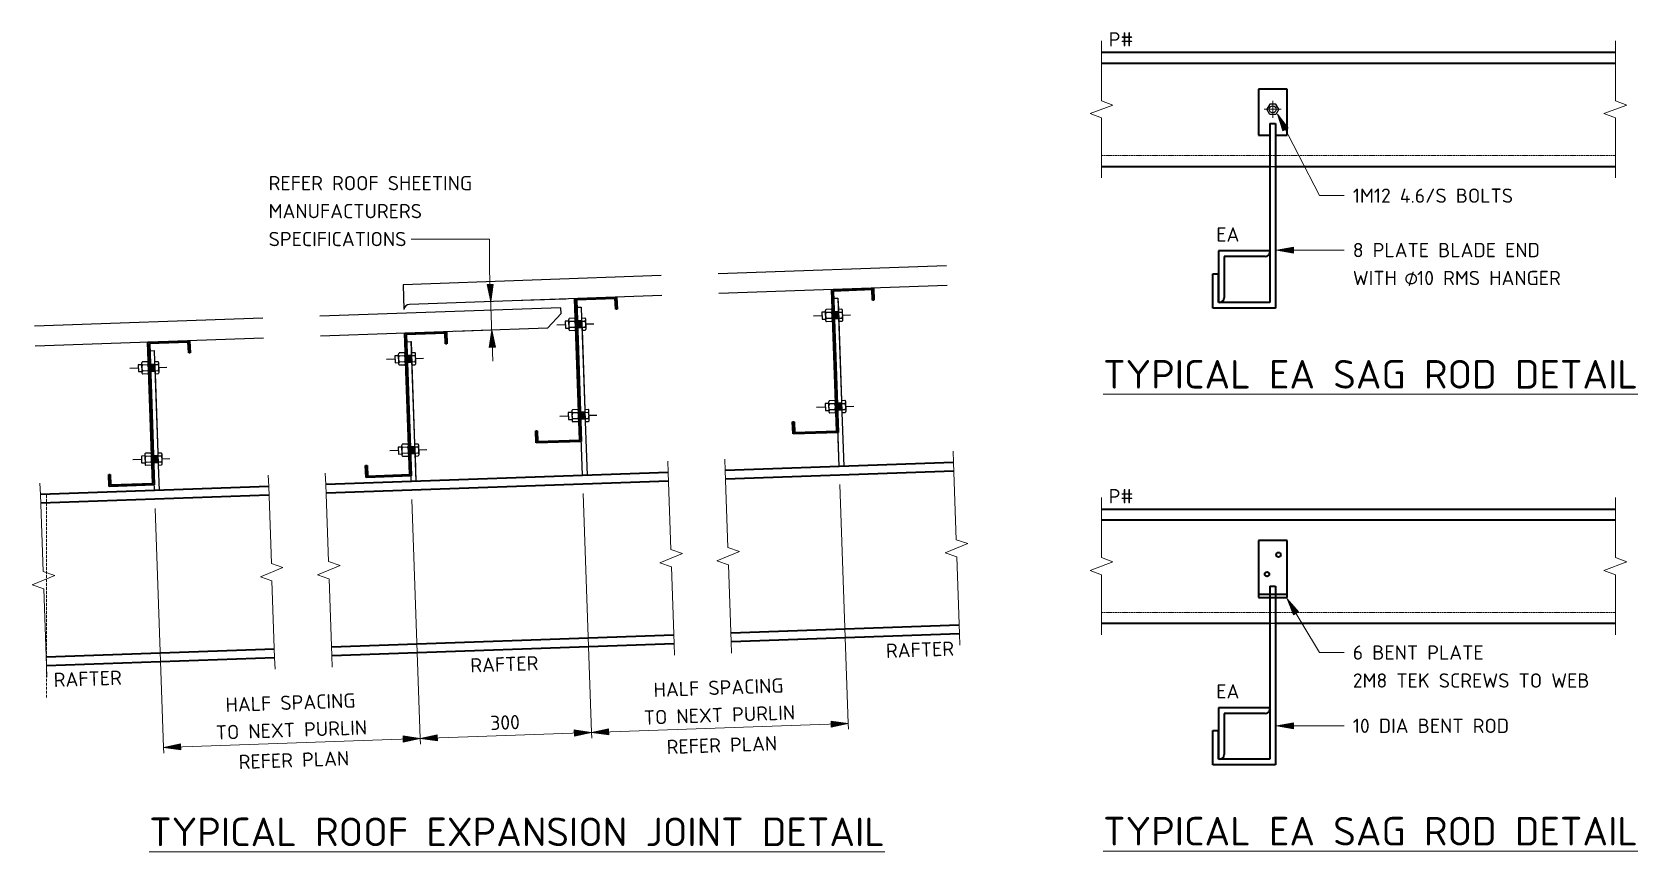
# Model space of a CAD drawing. Header units: millimetres. Extents: x 1168 to 16376, y 1585 to 4936.
# Drawn here: x 13564 to 16376, y 1585 to 3021 of the extents above; entities that cross this region are included whole.
import ezdxf

# ---------------------------------------------------------------- set-up
doc = ezdxf.new("R2010")
doc.units = ezdxf.units.MM
doc.linetypes.add('Dash', pattern=[7, 5, -2])
doc.linetypes.add('Hidden', pattern=[4, 3, -1])
for name, color, linetype, lineweight in [('A-000-T_TEXT', 231, 'Continuous', 13), ('A-010-D_DIM', 211, 'Continuous', 13), ('A-010-D_DIM-10', 211, 'Continuous', 13), ('A-010-M_LINE', 90, 'Continuous', 13), ('Z-000-T_TEXT', 131, 'Continuous', 18), ('Z-060-M_DETAIL', 92, 'Continuous', 25), ('Z-200_P_REF_PLANE', 111, 'Dash', 13)]:
    doc.layers.add(name, color=color, linetype=linetype, lineweight=lineweight)
doc.styles.add('ISOCPEUR', font='isocpeur.ttf', dxfattribs={"height": 25})
doc.styles.add('ISOCPEUR_1', font='isocpeur.ttf', dxfattribs={"height": 50})
doc.styles.add('ISOCPEUR_3', font='isocpeur.ttf', dxfattribs={"height": 25})
doc.dimstyles.new('2_5___Arrow_Tick', dxfattribs={"dimscale": 304.8, "dimtxt": 24.899529, "dimasz": 0.098425, "dimexe": 0.032808, "dimexo": 0.052493, "dimgap": 0.008202, "dimtad": 1, "dimdec": 0, "dimzin": 0, "dimdsep": 46, "dimtxsty": 'ISOCPEUR', "dimsah": 1, "dimcen": 0.09, "dimadec": 0, "dimazin": 0, "dimtfac": 1, "dimtdec": 4, "dimtix": 1, "dimtmove": 0, "dimatfit": 3, "dimfxl": 1, "dimtvp": 1, "dimtolj": 1, "dimtzin": 0, "dimlwd": 18, "dimlwe": 18, "dimarcsym": 2})

# ---------------------------------------------------------------- blocks, each defined once
blk = doc.blocks.new('NRP_Purlin Cleat _v2_ - 250-3989059-S6_901 - TYPICAL ROOF EXPANSION JOINT')
at = {"layer": 'Z-060-M_DETAIL'}
for points in [[(8, 271), (-3, 271), (-3, 259), (8, 259)], [(8, 111), (-3, 111), (-3, 99), (8, 99)]]:
    blk.add_hatch(color=256, dxfattribs=at).paths.add_polyline_path(points)
for p, q in [((0, 271), (0, 295)), ((0, 295), (8, 295)), ((8, 295), (8, 275.7)), ((-21, 265), (-36, 265)), ((-15, 271), (-21, 271)), ((-21, 271), (-21, 259)), ((-21, 259), (-15, 259)), ((-15, 273), (-15, 257)), ((-4.5, 275.7), (-13.5, 275.7)), ((-4.5, 270.3), (-13.5, 270.3)), ((-4.5, 259.7), (-13.5, 259.7)), ((-4.5, 254.3), (-13.5, 254.3)), ((-3, 257), (-3, 273)), ((8, 271), (-3, 271)), ((-3, 271), (-3, 259)), ((-3, 259), (8, 259)), ((0, 111), (0, 259)), ((8, 275.7), (13.8, 275.7)), ((8, 275.7), (8, 254.3)), ((8, 259), (8, 271)), ((8, 270.3), (13.8, 270.3)), ((8, 259.7), (13.8, 259.7)), ((8, 254.3), (8, 115.7)), ((8, 254.3), (13.8, 254.3)), ((15.3, 257), (15.3, 273)), ((15.3, 265), (29, 265)), ((-15, 113), (-15, 97)), ((-4.5, 115.7), (-13.5, 115.7)), ((-3, 97), (-3, 113)), ((8, 115.7), (13.8, 115.7)), ((8, 115.7), (8, 94.3)), ((15.3, 97), (15.3, 113)), ((-21, 105), (-36, 105)), ((-15, 111), (-21, 111)), ((-21, 111), (-21, 99)), ((-21, 99), (-15, 99)), ((-4.5, 110.3), (-13.5, 110.3)), ((-4.5, 99.7), (-13.5, 99.7)), ((-4.5, 94.3), (-13.5, 94.3)), ((8, 111), (-3, 111)), ((-3, 111), (-3, 99)), ((-3, 99), (8, 99)), ((0, 0), (0, 99)), ((8, 99), (8, 111)), ((8, 110.3), (13.8, 110.3)), ((8, 99.7), (13.8, 99.7)), ((8, 94.3), (8, 0)), ((8, 94.3), (13.8, 94.3)), ((15.3, 105), (29, 105)), ((8, 0), (0, 0))]:
    blk.add_line(p, q, dxfattribs=at)
for centre, radius, start, end in [((-11.9, 273), 3.1, 120.5102, 239.4898), ((-4.9, 265), 10.1, 148.1145, 211.8855), ((-11.9, 257), 3.1, 120.5102, 239.4898), ((-6.1, 273), 3.1, 300.5102, 59.4898), ((-13.1, 265), 10.1, 328.1145, 31.8855), ((-6.1, 257), 3.1, 300.5102, 59.4898), ((12.2, 273), 3.1, 300.5102, 59.4898), ((5.2, 265), 10.1, 328.1145, 31.8855), ((12.2, 257), 3.1, 300.5102, 59.4898), ((-11.9, 113), 3.1, 120.5102, 239.4898), ((-6.1, 113), 3.1, 300.5102, 59.4898), ((12.2, 113), 3.1, 300.5102, 59.4898), ((-4.9, 105), 10.1, 148.1145, 211.8855), ((-11.9, 97), 3.1, 120.5102, 239.4898), ((-13.1, 105), 10.1, 328.1145, 31.8855), ((-6.1, 97), 3.1, 300.5102, 59.4898), ((5.2, 105), 10.1, 328.1145, 31.8855), ((12.2, 97), 3.1, 300.5102, 59.4898)]:
    blk.add_arc(centre, radius, start, end, dxfattribs=at)
blk = doc.blocks.new('NRP_Purlin Cleat _v2_ - 250-878178-S6_901 - TYPICAL ROOF EXPANSION JOINT')
at = {"layer": 'Z-060-M_DETAIL'}
for points in [[(8, 221), (-3, 221), (-3, 209), (8, 209)], [(8, 61), (-3, 61), (-3, 49), (8, 49)]]:
    blk.add_hatch(color=256, dxfattribs=at).paths.add_polyline_path(points)
for p, q in [((-4.5, 225.7), (-13.5, 225.7)), ((0, 221), (0, 245)), ((0, 245), (8, 245)), ((8, 245), (8, 225.7)), ((8, 225.7), (13.8, 225.7)), ((8, 225.7), (8, 204.3)), ((-21, 215), (-36, 215)), ((-15, 221), (-21, 221)), ((-21, 221), (-21, 209)), ((-21, 209), (-15, 209)), ((-15, 223), (-15, 207)), ((-4.5, 220.3), (-13.5, 220.3)), ((-4.5, 209.7), (-13.5, 209.7)), ((-4.5, 204.3), (-13.5, 204.3)), ((-3, 207), (-3, 223)), ((8, 221), (-3, 221)), ((-3, 221), (-3, 209)), ((-3, 209), (8, 209)), ((0, 61), (0, 209)), ((8, 209), (8, 221)), ((8, 220.3), (13.8, 220.3)), ((8, 209.7), (13.8, 209.7)), ((8, 204.3), (8, 65.7)), ((8, 204.3), (13.8, 204.3)), ((15.3, 207), (15.3, 223)), ((15.3, 215), (29, 215)), ((-15, 61), (-21, 61)), ((-21, 61), (-21, 49)), ((-15, 63), (-15, 47)), ((-4.5, 65.7), (-13.5, 65.7)), ((-4.5, 60.3), (-13.5, 60.3)), ((-3, 47), (-3, 63)), ((8, 61), (-3, 61)), ((-3, 61), (-3, 49)), ((8, 65.7), (13.8, 65.7)), ((8, 65.7), (8, 44.3)), ((8, 49), (8, 61)), ((8, 60.3), (13.8, 60.3)), ((15.3, 47), (15.3, 63)), ((-21, 55), (-36, 55)), ((-21, 49), (-15, 49)), ((-4.5, 49.7), (-13.5, 49.7)), ((-4.5, 44.3), (-13.5, 44.3)), ((-3, 49), (8, 49)), ((0, 0), (0, 49)), ((8, 49.7), (13.8, 49.7)), ((8, 44.3), (8, 0)), ((8, 44.3), (13.8, 44.3)), ((15.3, 55), (29, 55)), ((8, 0), (0, 0))]:
    blk.add_line(p, q, dxfattribs=at)
for centre, radius, start, end in [((-11.9, 223), 3.1, 120.5102, 239.4898), ((-6.1, 223), 3.1, 300.5102, 59.4898), ((12.2, 223), 3.1, 300.5102, 59.4898), ((-4.9, 215), 10.1, 148.1145, 211.8855), ((-11.9, 207), 3.1, 120.5102, 239.4898), ((-13.1, 215), 10.1, 328.1145, 31.8855), ((-6.1, 207), 3.1, 300.5102, 59.4898), ((5.2, 215), 10.1, 328.1145, 31.8855), ((12.2, 207), 3.1, 300.5102, 59.4898), ((-11.9, 63), 3.1, 120.5102, 239.4898), ((-4.9, 55), 10.1, 148.1145, 211.8855), ((-6.1, 63), 3.1, 300.5102, 59.4898), ((-13.1, 55), 10.1, 328.1145, 31.8855), ((12.2, 63), 3.1, 300.5102, 59.4898), ((5.2, 55), 10.1, 328.1145, 31.8855), ((-11.9, 47), 3.1, 120.5102, 239.4898), ((-6.1, 47), 3.1, 300.5102, 59.4898), ((12.2, 47), 3.1, 300.5102, 59.4898)]:
    blk.add_arc(centre, radius, start, end, dxfattribs=at)
blk = doc.blocks.new('NRP_Break Line _v2_ - Section-3988917-S6_901 - TYPICAL ROOF EXPANSION JOINT')
at = {"layer": 'Z-060-M_DETAIL', "lineweight": 18}
for p, q in [((0, 0), (135, 0)), ((165, 0), (300, 0))]:
    blk.add_line(p, q, dxfattribs=at)
blk = doc.blocks.new('NRP_Bolt Detailed Plan _v2_ - M12-1017937-S6_901 - TYPICAL SAG ROD DETAIL')
at = {"layer": 'Z-060-M_DETAIL', "lineweight": 13}
for p, q in [((-15, 0), (0, 0)), ((0, 0), (0, 15)), ((15, 0), (0, 0)), ((0, 0), (0, -15))]:
    blk.add_line(p, q, dxfattribs=at)
at = {"layer": 'Z-060-M_DETAIL'}
for p, q in [((-5.2, 9), (-10.4, 0)), ((5.2, 9), (-5.2, 9)), ((10.4, 0), (5.2, 9)), ((10.4, 0), (5.2, -9)), ((-5.2, -9), (-10.4, 0)), ((5.2, -9), (-5.2, -9))]:
    blk.add_line(p, q, dxfattribs=at)
blk.add_circle((0, 0), 6, dxfattribs=at)
blk = doc.blocks.new('NRP_Break Line _v2_ - Section-3988952-S6_901 - TYPICAL SAG ROD DETAIL')
at = {"layer": 'Z-060-M_DETAIL', "lineweight": 18}
for p, q in [((0, 0), (85, 0)), ((115, 0), (200, 0))]:
    blk.add_line(p, q, dxfattribs=at)
blk = doc.blocks.new('DIMBLOCK14-S6_901 - TYPICAL ROOF EXPANSION JOINT')
at = {"layer": 'A-010-D_DIM-10', "lineweight": 18}
for points in [[(14243.8, 1784), (14274, 1779.7), (14273.6, 1790.3)], [(14543.6, 1794.4), (14513.5, 1798.7), (14513.8, 1788.1)]]:
    blk.add_hatch(color=256, dxfattribs=at).paths.add_polyline_path(points)
for p, q in [((14243.8, 1784), (14229.2, 2202.2)), ((14543.6, 1794.4), (14529, 2212.7)), ((14543.6, 1794.4), (14243.8, 1784)), ((14273.6, 1790.3), (14243.8, 1784)), ((14243.8, 1784), (14274, 1779.7)), ((14243.8, 1784), (14244.2, 1774)), ((14274, 1779.7), (14273.6, 1790.3)), ((14543.6, 1794.4), (14513.5, 1798.7)), ((14513.5, 1798.7), (14513.8, 1788.1)), ((14513.8, 1788.1), (14543.6, 1794.4)), ((14543.6, 1794.4), (14544, 1784.4))]:
    blk.add_line(p, q, dxfattribs=at)
at = {"layer": 'A-010-D_DIM-10', "color": 0, "lineweight": 18, "insert": (14365.9, 1823.4), "char_height": 25, "width": 63.781, "attachment_point": 1, "rotation": 2, "line_spacing_factor": 1.149209, "style": 'ISOCPEUR'}
blk.add_mtext('300', dxfattribs=at)
blk = doc.blocks.new('DIMBLOCK15-S6_901 - TYPICAL ROOF EXPANSION JOINT')
at = {"layer": 'A-010-D_DIM-10', "lineweight": 18}
for points in [[(13794.1, 1768.3), (13824.2, 1764), (13823.9, 1774.6)], [(14243.8, 1784), (14213.6, 1788.2), (14214, 1777.6)]]:
    blk.add_hatch(color=256, dxfattribs=at).paths.add_polyline_path(points)
for p, q in [((14243.8, 1784), (14229.2, 2202.2)), ((13794.1, 1768.3), (13779.5, 2186.5)), ((14243.8, 1784), (13794.1, 1768.3)), ((13823.9, 1774.6), (13794.1, 1768.3)), ((13824.2, 1764), (13823.9, 1774.6)), ((14243.8, 1784), (14213.6, 1788.2)), ((14213.6, 1788.2), (14214, 1777.6)), ((14214, 1777.6), (14243.8, 1784)), ((14243.8, 1784), (14244.2, 1774)), ((13794.1, 1768.3), (13824.2, 1764)), ((13794.1, 1768.3), (13794.4, 1758.3))]:
    blk.add_line(p, q, dxfattribs=at)
at = {"layer": 'A-010-D_DIM-10', "color": 0, "lineweight": 18, "char_height": 25, "rotation": 2, "line_spacing_factor": 1.149209, "style": 'ISOCPEUR'}
for s, insert, width, attachment_point in [('HALF SPACING\\PTO NEXT PURLIN', (14016, 1859.1), 304.75, 2), ('REFER PLAN', (13925.3, 1755.1), 226.394, 1)]:
    blk.add_mtext(s, dxfattribs=dict(at, insert=insert, width=width, attachment_point=attachment_point))
blk = doc.blocks.new('DIMBLOCK16-S6_901 - TYPICAL ROOF EXPANSION JOINT')
at = {"layer": 'A-010-D_DIM-10', "lineweight": 18}
for points in [[(14543.6, 1794.4), (14573.8, 1790.2), (14573.4, 1800.8)], [(14993.3, 1810.1), (14963.2, 1814.4), (14963.6, 1803.8)]]:
    blk.add_hatch(color=256, dxfattribs=at).paths.add_polyline_path(points)
for p, q in [((14993.3, 1810.1), (14978.7, 2228.4)), ((14543.6, 1794.4), (14529, 2212.7)), ((14993.3, 1810.1), (14543.6, 1794.4)), ((14573.4, 1800.8), (14543.6, 1794.4)), ((14573.8, 1790.2), (14573.4, 1800.8)), ((14993.3, 1810.1), (14963.2, 1814.4)), ((14963.2, 1814.4), (14963.6, 1803.8)), ((14963.6, 1803.8), (14993.3, 1810.1)), ((14993.3, 1810.1), (14993.7, 1800.2)), ((14543.6, 1794.4), (14573.8, 1790.2)), ((14543.6, 1794.4), (14544, 1784.4))]:
    blk.add_line(p, q, dxfattribs=at)
at = {"layer": 'A-010-D_DIM-10', "color": 0, "lineweight": 18, "char_height": 25, "rotation": 2, "line_spacing_factor": 1.149209, "style": 'ISOCPEUR'}
for s, insert, width, attachment_point in [('HALF SPACING\\PTO NEXT PURLIN', (14765.6, 1885.3), 304.75, 2), ('REFER PLAN', (14674.8, 1781.3), 226.394, 1)]:
    blk.add_mtext(s, dxfattribs=dict(at, insert=insert, width=width, attachment_point=attachment_point))
blk = doc.blocks.new('DIMBLOCK17-S6_901 - TYPICAL ROOF EXPANSION JOINT')
at = {"layer": 'A-010-D_DIM-10', "lineweight": 18}
for points in [[(14367.2, 2548.7), (14371.4, 2578.9), (14360.9, 2578.5)], [(14368.9, 2498.8), (14364.7, 2468.6), (14375.3, 2469)]]:
    blk.add_hatch(color=256, dxfattribs=at).paths.add_polyline_path(points)
for p, q in [((14370.8, 2444.3), (14365.3, 2603.2)), ((14371.4, 2578.9), (14360.9, 2578.5)), ((14360.9, 2578.5), (14367.2, 2548.7)), ((14367.2, 2548.7), (14371.4, 2578.9)), ((14367.2, 2548.7), (14357.2, 2548.4)), ((14367.2, 2548.7), (14498.7, 2553.3)), ((14368.9, 2498.8), (14305.6, 2496.6)), ((14368.9, 2498.8), (14364.7, 2468.6)), ((14368.9, 2498.8), (14378.9, 2499.1)), ((14375.3, 2469), (14368.9, 2498.8)), ((14364.7, 2468.6), (14375.3, 2469))]:
    blk.add_line(p, q, dxfattribs=at)

msp = doc.modelspace()

# ---------------------------------------------------------------- hatches: boundary and pattern name
at = {"layer": 'A-000-T_TEXT', "lineweight": 18}
for points in [[(15745.2, 2876.7), (15754.2, 2847.6), (15763.6, 2852.4)], [(15743.2, 2639), (15773.2, 2633.7), (15773.2, 2644.3)], [(15762, 2028.6), (15772.9, 2000.2), (15781.9, 2005.6)], [(15743.2, 1806), (15773.2, 1800.7), (15773.2, 1811.2)]]:
    msp.add_hatch(color=7, dxfattribs=at).paths.add_polyline_path(points)

# ---------------------------------------------------------------- linework, layer by layer
at = {"layer": 'A-000-T_TEXT', "color": 7, "lineweight": 18}
for p, q in [((15745.2, 2876.7), (15754.2, 2847.6)), ((15763.6, 2852.4), (15745.2, 2876.7)), ((15745.2, 2876.7), (15818.3, 2734.3)), ((15754.2, 2847.6), (15763.6, 2852.4)), ((15818.3, 2734.3), (15861.9, 2734.3)), ((14337.2, 2658.3), (14228.1, 2658.3)), ((14365.3, 2658.3), (14337.2, 2658.3)), ((14365.3, 2603.2), (14365.3, 2658.3)), ((15773.2, 2644.3), (15743.2, 2639)), ((15773.2, 2633.7), (15773.2, 2644.3)), ((15743.2, 2639), (15773.2, 2633.7)), ((15743.2, 2639), (15861.9, 2639)), ((15762, 2028.6), (15772.9, 2000.2)), ((15781.9, 2005.6), (15762, 2028.6)), ((15762, 2028.6), (15818.3, 1934.3)), ((15772.9, 2000.2), (15781.9, 2005.6)), ((15818.3, 1934.3), (15861.9, 1934.3)), ((15773.2, 1811.2), (15743.2, 1806)), ((15743.2, 1806), (15773.2, 1800.7)), ((15743.2, 1806), (15861.9, 1806)), ((15773.2, 1800.7), (15773.2, 1811.2))]:
    msp.add_line(p, q, dxfattribs=at)
at = {"layer": 'A-010-M_LINE', "lineweight": 35}
for p, q in [((15436.7, 2985.5), (16336.7, 2985.5)), ((15436.7, 2966.5), (16336.7, 2966.5)), ((15761.7, 2920.5), (15711.7, 2920.5)), ((15711.7, 2920.5), (15711.7, 2840.5)), ((15761.7, 2840.5), (15761.7, 2920.5)), ((15711.7, 2840.5), (15731.7, 2840.5)), ((15731.7, 2860.5), (15731.7, 2547.5)), ((15731.7, 2860.5), (15741.7, 2860.5)), ((15741.7, 2860.5), (15741.7, 2537.5)), ((15741.7, 2840.5), (15761.7, 2840.5)), ((15436.7, 2785.5), (15731.7, 2785.5)), ((15741.7, 2785.5), (16336.7, 2785.5)), ((15731.7, 2637.5), (15641.7, 2637.5)), ((15641.7, 2637.5), (15641.7, 2547.5)), ((15723.7, 2627.5), (15651.7, 2627.5)), ((15651.7, 2627.5), (15651.7, 2555.5)), ((15731.7, 2637.5), (15731.7, 2635.5)), ((15631.7, 2537.5), (15631.7, 2597.5)), ((15631.7, 2597.5), (15641.7, 2597.5)), ((15641.7, 2547.5), (15641.7, 2597.5)), ((14964.4, 2569.6), (15037.4, 2572.1)), ((14973.1, 2322.1), (14964.4, 2569.6)), ((15035.1, 2569.7), (14966.9, 2567.3)), ((14966.9, 2567.3), (14975.5, 2319.8)), ((15035.7, 2551.1), (15035.1, 2569.7)), ((15037.4, 2572.1), (15038.1, 2551.2)), ((14514.7, 2553.9), (14587.7, 2556.4)), ((14523.3, 2306.4), (14514.7, 2553.9)), ((14585.3, 2554), (14517.2, 2551.6)), ((14517.2, 2551.6), (14525.8, 2304.1)), ((14586, 2535.4), (14585.3, 2554)), ((14588.4, 2535.5), (14586, 2535.4)), ((14587.7, 2556.4), (14588.4, 2535.5)), ((15038.1, 2551.2), (15035.7, 2551.1)), ((15741.7, 2537.5), (15631.7, 2537.5)), ((15643.7, 2547.5), (15641.7, 2547.5)), ((15731.7, 2547.5), (15641.7, 2547.5)), ((13766.9, 2477.7), (13839.9, 2480.3)), ((13775.5, 2230.3), (13766.9, 2477.7)), ((13837.5, 2477.8), (13769.4, 2475.4)), ((13769.4, 2475.4), (13778, 2228)), ((13838.2, 2459.2), (13837.5, 2477.8)), ((13839.9, 2480.3), (13840.6, 2459.3)), ((14216.6, 2493.5), (14289.6, 2496)), ((14225.3, 2246), (14216.6, 2493.5)), ((14287.3, 2493.5), (14219.1, 2491.1)), ((14219.1, 2491.1), (14227.8, 2243.7)), ((14287.9, 2474.9), (14287.3, 2493.5)), ((14290.3, 2475), (14287.9, 2474.9)), ((14289.6, 2496), (14290.3, 2475)), ((13840.6, 2459.3), (13838.2, 2459.2)), ((14896.6, 2317.1), (14895.9, 2338.1)), ((14895.9, 2338.1), (14898.3, 2338.1)), ((14898.3, 2338.1), (14898.9, 2319.6)), ((14446.9, 2301.4), (14446.1, 2322.4)), ((14446.1, 2322.4), (14448.5, 2322.4)), ((14448.5, 2322.4), (14449.2, 2303.9)), ((14449.2, 2303.9), (14523.3, 2306.4)), ((14975.5, 2319.8), (14896.6, 2317.1)), ((14898.9, 2319.6), (14973.1, 2322.1)), ((14525.8, 2304.1), (14446.9, 2301.4)), ((14148.1, 2261.9), (14150.5, 2262)), ((14148.8, 2240.9), (14148.1, 2261.9)), ((14150.5, 2262), (14151.1, 2243.4)), ((15177.5, 2266.8), (14777.8, 2252.9)), ((15178, 2251.9), (14778.3, 2237.9)), ((13978.3, 2225), (13578.5, 2211)), ((13698.3, 2246.2), (13700.7, 2246.3)), ((13699.1, 2225.2), (13698.3, 2246.2)), ((13778, 2228), (13699.1, 2225.2)), ((13700.7, 2246.3), (13701.4, 2227.7)), ((13701.4, 2227.7), (13775.5, 2230.3)), ((14677.8, 2249.4), (14078.2, 2228.5)), ((14678.3, 2234.4), (14078.7, 2213.5)), ((14227.8, 2243.7), (14148.8, 2240.9)), ((14151.1, 2243.4), (14225.3, 2246)), ((13978.8, 2210), (13579, 2196)), ((15436.7, 2185.5), (16336.7, 2185.5)), ((15436.7, 2166.5), (16336.7, 2166.5)), ((15761.7, 2130.5), (15711.7, 2130.5)), ((15711.7, 2130.5), (15711.7, 2030.5)), ((15761.7, 2030.5), (15761.7, 2130.5)), ((15711.7, 2036.5), (15761.7, 2036.5)), ((15711.7, 2030.5), (15761.7, 2030.5)), ((15731.7, 2050.5), (15731.7, 1747.5)), ((15731.7, 2050.5), (15741.7, 2050.5)), ((15741.7, 2050.5), (15741.7, 1737.5)), ((15187.5, 1982), (14787.7, 1968.1)), ((15436.7, 1985.5), (15731.7, 1985.5)), ((15741.7, 1985.5), (16336.7, 1985.5)), ((14687.8, 1964.6), (14088.1, 1943.6)), ((14688.3, 1949.6), (14088.7, 1928.6)), ((15188, 1967), (14788.2, 1953.1)), ((13988.2, 1940.1), (13588.4, 1926.2)), ((13988.7, 1925.2), (13589, 1911.2)), ((15731.7, 1837.5), (15641.7, 1837.5)), ((15641.7, 1837.5), (15641.7, 1747.5)), ((15731.7, 1837.5), (15731.7, 1835.5)), ((15723.7, 1827.5), (15651.7, 1827.5)), ((15651.7, 1827.5), (15651.7, 1755.5)), ((15631.7, 1737.5), (15631.7, 1797.5)), ((15631.7, 1797.5), (15641.7, 1797.5)), ((15641.7, 1747.5), (15641.7, 1797.5)), ((15643.7, 1747.5), (15641.7, 1747.5)), ((15731.7, 1747.5), (15641.7, 1747.5)), ((15741.7, 1737.5), (15631.7, 1737.5))]:
    msp.add_line(p, q, dxfattribs=at)
at = {"layer": 'A-010-M_LINE', "linetype": 'Hidden', "lineweight": 18}
for p, q in [((15436.7, 2804.5), (16336.7, 2804.5)), ((15436.7, 2004.5), (16336.7, 2004.5))]:
    msp.add_line(p, q, dxfattribs=at)
at = {"layer": 'A-010-M_LINE', "lineweight": 25}
for p, q in [((15731.7, 2785.5), (15741.7, 2785.5)), ((14665.8, 2594.2), (14213.7, 2578.4)), ((15165.5, 2611.6), (14765.7, 2597.7)), ((14213.7, 2578.4), (14215.2, 2535.2)), ((14667, 2559.2), (14224.7, 2543.8)), ((15166.7, 2576.7), (14766.9, 2562.7)), ((14490.2, 2538), (14067.9, 2523.3)), ((14490.6, 2528), (14490.2, 2538)), ((13968, 2519.8), (13568.2, 2505.8)), ((14490.6, 2528), (14466.5, 2502.2)), ((13969.2, 2484.8), (13569.4, 2470.9)), ((14466.5, 2502.2), (14069.1, 2488.3)), ((15731.7, 1985.5), (15741.7, 1985.5))]:
    msp.add_line(p, q, dxfattribs=at)
at = {"layer": 'A-010-M_LINE', "lineweight": 18}
for p, q in [((14517.6, 2539), (14525.6, 2539.3)), ((14527.9, 2244.2), (14517.6, 2539)), ((14525.6, 2539.3), (14535.9, 2244.4)), ((14967.3, 2554.7), (14975.3, 2555)), ((14977.6, 2259.9), (14967.3, 2554.7)), ((14975.3, 2555), (14985.6, 2260.1)), ((14219.5, 2478.5), (14227.5, 2478.8)), ((14228.1, 2233.7), (14219.5, 2478.5)), ((14227.5, 2478.8), (14236.1, 2234)), ((13769.8, 2462.8), (13777.8, 2463.1)), ((13778.4, 2218), (13769.8, 2462.8)), ((13777.8, 2463.1), (13786.4, 2218.3)), ((14985.6, 2260.1), (14977.6, 2259.9)), ((14236.1, 2234), (14228.1, 2233.7)), ((14535.9, 2244.4), (14527.9, 2244.2)), ((13786.4, 2218.3), (13778.4, 2218))]:
    msp.add_line(p, q, dxfattribs=at)
at = {"layer": 'A-010-M_LINE', "lineweight": 35}
for centre in [(15746.7, 2105.5), (15726.7, 2071.5)]:
    msp.add_circle(centre, 4, dxfattribs=at)
for centre in [(15723.7, 2635.5), (15643.7, 2555.5), (15723.7, 1835.5), (15643.7, 1755.5)]:
    msp.add_arc(centre, 8, 270, 0, dxfattribs=at)
at = {"layer": 'A-010-M_LINE', "lineweight": 25}
msp.add_arc((14225.1, 2533.8), 10, 92, 172, dxfattribs=at)
at = {"layer": 'Z-000-T_TEXT'}
for p, q in [((15436.7, 2985.5), (15436.7, 3005.5)), ((16336.7, 2985.5), (16336.7, 3005.5)), ((15456.7, 2893), (15436.7, 2900.5)), ((16336.7, 2900.5), (16356.7, 2893)), ((15416.7, 2878), (15456.7, 2893)), ((15436.7, 2870.5), (15416.7, 2878)), ((16356.7, 2893), (16316.7, 2878)), ((16316.7, 2878), (16336.7, 2870.5)), ((15436.7, 2785.5), (15436.7, 2765.5)), ((16336.7, 2785.5), (16336.7, 2765.5)), ((15177.5, 2266.8), (15176.8, 2286.8)), ((14677.8, 2249.4), (14677.1, 2269.4)), ((14777.8, 2252.9), (14777.1, 2272.9)), ((13578.5, 2211), (13577.8, 2231)), ((13978.3, 2225), (13977.6, 2245)), ((14078.2, 2228.5), (14077.5, 2248.4)), ((15436.7, 2185.5), (15436.7, 2205.5)), ((16336.7, 2185.5), (16336.7, 2205.5)), ((14682.5, 2114.5), (14702.8, 2107.7)), ((14763.3, 2094.8), (14802.7, 2111.2)), ((14802.7, 2111.2), (14782.5, 2118)), ((15202.5, 2125.1), (15163, 2108.7)), ((15182.2, 2131.9), (15202.5, 2125.1)), ((14003.2, 2083.3), (13963.8, 2066.9)), ((13983, 2090.1), (14003.2, 2083.3)), ((14063.7, 2070.4), (14103.2, 2086.7)), ((14103.2, 2086.7), (14082.9, 2093.5)), ((14702.8, 2107.7), (14663.3, 2091.3)), ((14663.3, 2091.3), (14683.6, 2084.5)), ((14783.5, 2088), (14763.3, 2094.8)), ((15163, 2108.7), (15183.3, 2102)), ((15416.7, 2078), (15456.7, 2093)), ((15456.7, 2093), (15436.7, 2100.5)), ((16356.7, 2093), (16316.7, 2078)), ((16336.7, 2100.5), (16356.7, 2093)), ((13564, 2052.9), (13603.5, 2069.3)), ((13584.3, 2046.1), (13564, 2052.9)), ((13603.5, 2069.3), (13583.2, 2076.1)), ((13963.8, 2066.9), (13984, 2060.1)), ((14083.9, 2063.6), (14063.7, 2070.4)), ((15436.7, 2070.5), (15416.7, 2078)), ((16316.7, 2078), (16336.7, 2070.5)), ((15436.7, 1985.5), (15436.7, 1965.5)), ((16336.7, 1985.5), (16336.7, 1965.5)), ((14688.3, 1949.6), (14689, 1929.6)), ((14788.2, 1953.1), (14788.9, 1933.1)), ((15188, 1967), (15188.7, 1947)), ((13988.7, 1925.2), (13989.4, 1905.2)), ((14088.7, 1928.6), (14089.4, 1908.7)), ((13589, 1911.2), (13589.7, 1891.2))]:
    msp.add_line(p, q, dxfattribs=at)
at = {"layer": 'Z-200_P_REF_PLANE'}
for p, q in [((15436.7, 2985.5), (16336.7, 2985.5)), ((13589, 1855.3), (13589, 2211.4)), ((15436.7, 2185.5), (16336.7, 2185.5))]:
    msp.add_line(p, q, dxfattribs=at)

# ---------------------------------------------------------------- block references
at = {"layer": 'Z-060-M_DETAIL', "lineweight": 18}
for name, p, rotation in [('NRP_Break Line _v2_ - Section-3988952-S6_901 - TYPICAL SAG ROD DETAIL', (15436.7, 2785.5), 89.9999999999999), ('NRP_Break Line _v2_ - Section-3988952-S6_901 - TYPICAL SAG ROD DETAIL', (16336.7, 2985.5), 270), ('NRP_Break Line _v2_ - Section-3988917-S6_901 - TYPICAL ROOF EXPANSION JOINT', (14788.2, 1953.1), 92.00000000000645), ('NRP_Break Line _v2_ - Section-3988917-S6_901 - TYPICAL ROOF EXPANSION JOINT', (15177.5, 2266.8), 272.0000000000064), ('NRP_Break Line _v2_ - Section-3988917-S6_901 - TYPICAL ROOF EXPANSION JOINT', (13978.3, 2225), 272.0000000000064), ('NRP_Break Line _v2_ - Section-3988917-S6_901 - TYPICAL ROOF EXPANSION JOINT', (14088.7, 1928.6), 92.00000000000645), ('NRP_Break Line _v2_ - Section-3988917-S6_901 - TYPICAL ROOF EXPANSION JOINT', (14677.8, 2249.4), 272.0000000000064), ('NRP_Break Line _v2_ - Section-3988917-S6_901 - TYPICAL ROOF EXPANSION JOINT', (13589, 1911.2), 92.00000000000645), ('NRP_Break Line _v2_ - Section-3988952-S6_901 - TYPICAL SAG ROD DETAIL', (15436.7, 1985.5), 89.9999999999999), ('NRP_Break Line _v2_ - Section-3988952-S6_901 - TYPICAL SAG ROD DETAIL', (16336.7, 2185.5), 270)]:
    msp.add_blockref(name, p, dxfattribs=dict(at, rotation=rotation))
at = {"layer": 'Z-060-M_DETAIL'}
msp.add_blockref('NRP_Bolt Detailed Plan _v2_ - M12-1017937-S6_901 - TYPICAL SAG ROD DETAIL', (15736.7, 2885.5), dxfattribs=at)
at = {"layer": 'Z-060-M_DETAIL', "rotation": 1.999999999999583}
for name, p in [('NRP_Purlin Cleat _v2_ - 250-3989059-S6_901 - TYPICAL ROOF EXPANSION JOINT', (14527.9, 2244.2)), ('NRP_Purlin Cleat _v2_ - 250-3989059-S6_901 - TYPICAL ROOF EXPANSION JOINT', (14977.6, 2259.9)), ('NRP_Purlin Cleat _v2_ - 250-878178-S6_901 - TYPICAL ROOF EXPANSION JOINT', (14228.1, 2233.7)), ('NRP_Purlin Cleat _v2_ - 250-878178-S6_901 - TYPICAL ROOF EXPANSION JOINT', (13778.4, 2218))]:
    msp.add_blockref(name, p, dxfattribs=at)

# ---------------------------------------------------------------- texts
at = {"layer": 'A-000-T_TEXT', "color": 7, "lineweight": 18, "attachment_point": 1}
for s, insert, char_height, width, style in [('P#', (15449.4, 3020.5), 25, 51.308, 'ISOCPEUR'), ('REFER ROOF SHEETING', (13978.2, 2768.7), 25, 416.076, 'ISOCPEUR'), ('1M12 4.6/S BOLTS', (15876.9, 2746.8), 25, 334.304, 'ISOCPEUR'), ('MANUFACTURERS', (13978.2, 2719.7), 25, 315.063, 'ISOCPEUR'), ('SPECIFICATIONS', (13978.2, 2670.8), 25, 284.599, 'ISOCPEUR'), ('8 PLATE BLADE END', (15876.9, 2651.5), 25, 384.008, 'ISOCPEUR'), ('WITH ', (15876.9, 2602.6), 25, 109.029, 'ISOCPEUR'), ('\\fISOCPEUR|b0|i0|c254|p34|;⌀', (15966.9, 2602.6), 25, 27.257, 'ISOCPEUR_3'), ('10 RMS HANGER', (15989.4, 2602.6), 25, 294.219, 'ISOCPEUR'), ('\\LTYPICAL EA SAG ROD DETAIL', (15439.5, 2446.5), 50, 1099.114, 'ISOCPEUR_1'), ('P#', (15449.4, 2220.5), 25, 51.308, 'ISOCPEUR'), ('6 BENT PLATE', (15876.9, 1946.8), 25, 270.97, 'ISOCPEUR'), ('2M8 TEK SCREWS TO WEB', (15876.9, 1897.8), 25, 490.633, 'ISOCPEUR'), ('10 DIA BENT ROD', (15876.9, 1818.5), 25, 318.27, 'ISOCPEUR'), ('\\LTYPICAL ROOF EXPANSION JOINT DETAIL', (13769, 1645.3), 50, 1503.164, 'ISOCPEUR_1'), ('\\LTYPICAL EA SAG ROD DETAIL', (15439.5, 1646.5), 50, 1099.114, 'ISOCPEUR_1')]:
    msp.add_mtext(s, dxfattribs=dict(at, insert=insert, char_height=char_height, width=width, style=style))
at = {"layer": 'A-000-T_TEXT', "color": 7, "lineweight": 18, "char_height": 25, "width": 142.7, "attachment_point": 1, "rotation": 2, "style": 'ISOCPEUR'}
for insert in [(15058.8, 1949.7), (14330.9, 1924.2), (13601.3, 1898.8)]:
    msp.add_mtext('RAFTER', dxfattribs=dict(at, insert=insert))

# ---------------------------------------------------------------- dimensions: what is measured, and where the dimension line sits
at = {"layer": 'A-010-D_DIM', "lineweight": 18}
for base, p1, p2, angle, text, override, picture, middle in [((14367.2, 2548.7), (14289.6, 2496), (14514.7, 2553.9), 272, '\u200c', {"dimpost": '<>', "dimfxl": 232.44139}, 'DIMBLOCK17-S6_901 - TYPICAL ROOF EXPANSION JOINT', (14385.4, 2524.4)), ((14543.6, 1794.4), (14978.2, 2244.4), (14528.5, 2228.7), 2, 'HALF SPACING\\PTO NEXT PURLIN\\XREFER PLAN', {"dimpost": '<>', "dimfxl": 450}, 'DIMBLOCK16-S6_901 - TYPICAL ROOF EXPANSION JOINT', (14768.5, 1802.3)), ((13794.1, 1768.3), (14228.6, 2218.2), (13778.9, 2202.5), 2, 'HALF SPACING\\PTO NEXT PURLIN\\XREFER PLAN', {"dimpost": '<>', "dimfxl": 450}, 'DIMBLOCK15-S6_901 - TYPICAL ROOF EXPANSION JOINT', (14018.9, 1776.1))]:
    dim = msp.add_linear_dim(base=base, p1=p1, p2=p2, angle=angle, text=text, dimstyle='2_5___Arrow_Tick', override=override, dxfattribs=at)
    dim.commit()
    dim.dimension.update_dxf_attribs({"geometry": picture, "text_midpoint": middle})
dim = msp.add_linear_dim(base=(14243.8, 1784), p1=(14528.5, 2228.7), p2=(14228.6, 2218.2), angle=2, dimstyle='2_5___Arrow_Tick', override={"dimpost": '<>', "dimfxl": 300}, dxfattribs=at)
dim.commit()
dim.dimension.update_dxf_attribs({"geometry": 'DIMBLOCK14-S6_901 - TYPICAL ROOF EXPANSION JOINT', "text_midpoint": (14393.2, 1804.2)})

# ---------------------------------------------------------------- next in the draw order: texts
at = {"layer": 'A-000-T_TEXT', "color": 7, "lineweight": 18, "char_height": 25, "width": 48.903, "attachment_point": 1, "style": 'ISOCPEUR', "bg_fill": 3, "box_fill_scale": 1.25, "bg_fill_color": 256, "bg_fill_true_color": 13158600, "bg_fill_transparency": 0}
for insert in [(15637.8, 2678.8), (15637.8, 1878.8)]:
    msp.add_mtext('EA', dxfattribs=dict(at, insert=insert))

doc.saveas('drawing.dxf')
